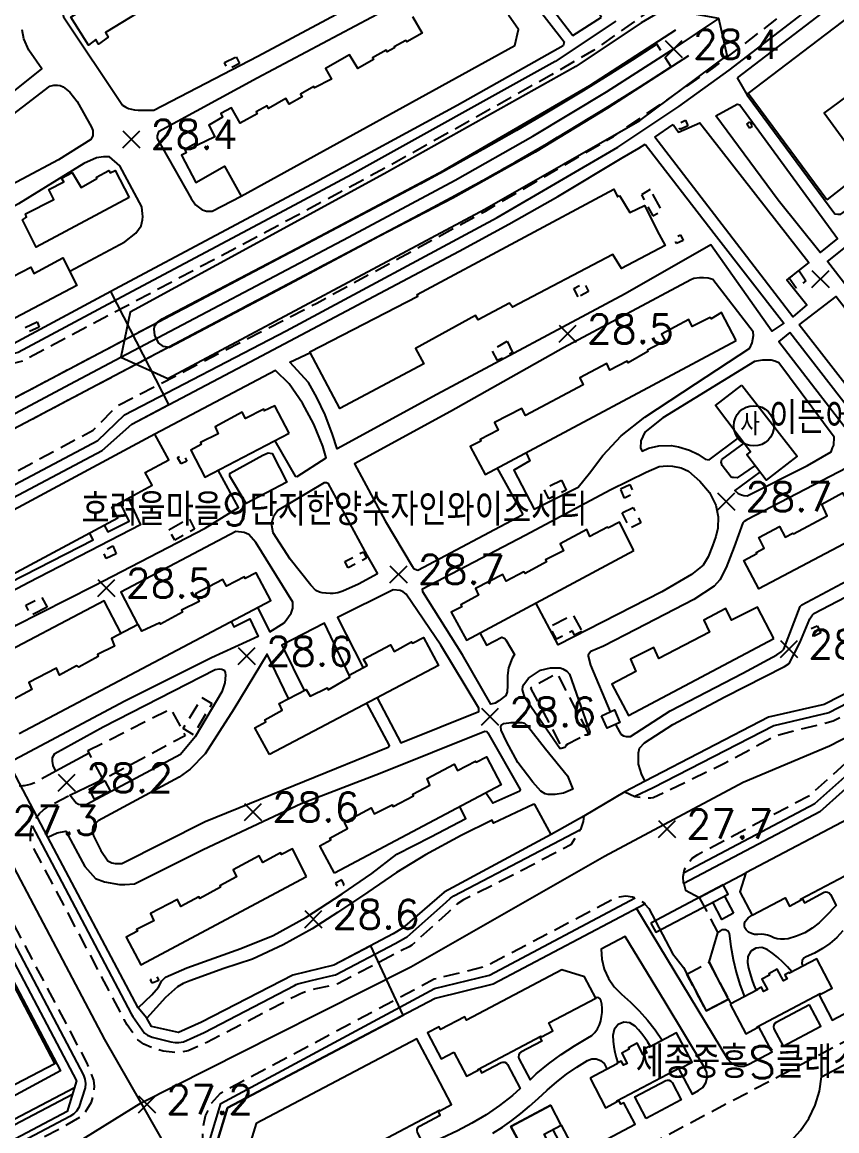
# Model space of a CAD drawing. Header units: millimetres. Extents: x 224638 to 227100, y 430787 to 433573.
# Drawn here: x 226377.8 to 226630.8, y 431232.2 to 431576.5 of the extents above; entities that cross this region are included whole.
import ezdxf

# ---------------------------------------------------------------- set-up
doc = ezdxf.new("R2010")
doc.units = ezdxf.units.MM
doc.linetypes.add('5M2P5', pattern=[7.5, 5, -2.5])
for name, color, linetype in [('A0013110', 1, 'Continuous'), ('A0013118', 1, 'Continuous'), ('A0023210', 7, 'Continuous'), ('A0033324', 1, '5M2P5'), ('A0033327', 32, 'Continuous'), ('A0053326', 32, 'Continuous'), ('A0093352', 7, '5M2P5'), ('B0014111', 7, 'Continuous'), ('B0014115', 7, 'Continuous'), ('B0014116', 7, '5M2P5'), ('B0014118', 7, '5M2P5'), ('B0014637', 7, 'Continuous'), ('B0024120', 3, 'B0024120'), ('B0024127', 7, 'Continuous'), ('C0076117', 7, 'Continuous'), ('F0027132', 7, 'Continuous'), ('F0027217', 7, 'Continuous'), ('F0047224', 7, 'Continuous'), ('H0049140', 7, 'Continuous')]:
    doc.layers.add(name, color=color, linetype=linetype)
doc.styles.add('GHS', font='romans', dxfattribs={"bigfont": 'ngsw.shx'})
doc.styles.add('HIST', font='romans.shx', dxfattribs={"bigfont": 'ngsw.shx'})
doc.styles.add('ngsw', font='romans.shx', dxfattribs={"bigfont": 'ngsw.shx'})
doc.linetypes.add('B0024120', pattern='A,10,-1.75,[133,ltypeshp.shx,S=0.75,R=0,X=0,Y=0],-3.25', length=15)

# ---------------------------------------------------------------- blocks, each defined once
blk = doc.blocks.new('F0027217')
at = {"layer": 'F0027217'}
for p, q in [((-2.652, 2.652), (2.652, -2.652)), ((-2.652, -2.652), (2.652, 2.652))]:
    blk.add_line(p, q, dxfattribs=at)
blk = doc.blocks.new('B0014637')
at = {"layer": 'B0014637'}
blk.add_circle((0, 0), 6.25, dxfattribs=at)
at = {"layer": 'B0014637', "style": 'GHS'}
blk.add_text('사', height=7, dxfattribs=at).set_placement((-4.215, -3.007))

msp = doc.modelspace()

# ---------------------------------------------------------------- linework, layer by layer
at = {"layer": 'A0013110', "flags": 128}
for points in [[(226870.344, 431755.346), (226845.589, 431772.513), (226835.045, 431770.919), (226806.316, 431736.31), (226795.082, 431728.396), (226775.322, 431706.847), (226748.249, 431680.886), (226707.229, 431643.489), (226696.393, 431634.784), (226681.702, 431618.938), (226653.589, 431597.504), (226636.768, 431587.563), (226599.888, 431559.195)], [(226548.871, 431572.43), (226557.766, 431578.103)], [(225997.431, 431250.847), (226501.005, 431516.663), (226511.028, 431522.026), (226520.991, 431527.504), (226530.891, 431533.093), (226540.727, 431538.794), (226550.497, 431544.607), (226560.202, 431550.529), (226569.838, 431556.561), (226579.406, 431562.702), (226579.417, 431562.684), (226559.549, 431549.864), (226537.099, 431536.181), (226511.595, 431521.875), (226488.618, 431509.944), (226460.804, 431495.12), (226423.572, 431475.468), (226421.7, 431475.769), (226420.148, 431476.976), (226418.98, 431479.362), (226418.837, 431481.15), (226418.955, 431481.908), (226419.153, 431482.427), (226419.815, 431483.354), (226421.263, 431484.364), (226465.178, 431507.336), (226508.894, 431530.578), (226554.104, 431556.896), (226574.623, 431570.063), (226574.884, 431569.661), (226567.298, 431564.781), (226559.669, 431559.969), (226551.996, 431555.227), (226546.857, 431552.104), (226539.114, 431547.478), (226531.329, 431542.922), (226523.503, 431538.437), (226518.264, 431535.487), (226507.732, 431529.681), (226499.787, 431525.41), (226418.371, 431482.429), (225993.556, 431258.187)], [(226545.799, 431569.226), (226512.869, 431550.645), (226467.834, 431526.248), (226408.044, 431494.319), (226375.105, 431476.594), (226362.848, 431473.986), (226326.378, 431454.459), (226316.201, 431458.198), (226297.557, 431492.719), (226295.846, 431495.173), (226288.849, 431503.35), (226287.175, 431506.249), (226274.158, 431530.633), (226272.138, 431534.259)], [(226574.343, 431540.824), (226579.98, 431544.792)], [(226373.67, 431346.46), (226363.171, 431366.353), (226360.223, 431378.365), (226345.903, 431405.496), (226348.856, 431415.05), (226402.681, 431443.458), (226411.893, 431451.713), (226450.344, 431472.012), (226513.557, 431505.384), (226528.921, 431513.778), (226544.138, 431522.433), (226564.193, 431534.378), (226569.31, 431537.401), (226571.255, 431538.653)], [(226094.034, 431283.916), (226258.582, 431370.775), (226270.595, 431373.724), (226306.731, 431392.799), (226316.285, 431389.846), (226335.274, 431353.873), (226343.529, 431344.661), (226394.707, 431247.707), (226391.754, 431238.153), (226296.747, 431188.02), (226289.104, 431190.382), (226269.01, 431228.413)], [(226683.501, 431392.579), (226657.935, 431380.405), (226626.892, 431364.567), (226609.64, 431360.681), (226571.301, 431340.781), (226565.023, 431337.449), (226552.236, 431329.868), (226542.126, 431324.245), (226508.864, 431306.326), (226495.888, 431295.107), (226493.081, 431293.342), (226474.586, 431283.609), (226466.125, 431281.571), (226461.848, 431280.562), (226433.514, 431265.979), (226426.401, 431262.725), (226417.95, 431264.589), (226416.503, 431267.15)], [(226697.289, 431372.06), (226690.052, 431368.683), (226677.309, 431362.605), (226664.625, 431356.407), (226652, 431350.088), (226639.435, 431343.648), (226625.553, 431331.279), (226583.254, 431308.959)], [(226413.842, 431270.347), (226385.832, 431323.396)], [(226571.232, 431302.615), (226524.105, 431277.746), (226506.087, 431273.326), (226484.949, 431262.172), (226441.624, 431239.31), (226438.671, 431229.756), (226457.343, 431194.382), (226460.292, 431182.37), (226475.776, 431153.036), (226485.007, 431135.547)]]:
    msp.add_lwpolyline(points, dxfattribs=at)
at = {"layer": 'A0013118', "flags": 128}
for points in [[(226382.049, 431783.68), (226393.273, 431769.101), (226410.411, 431746.17), (226431.616, 431718.933), (226454.647, 431688.596), (226477.769, 431658.817), (226501.866, 431627.766), (226524.526, 431598.282), (226546.169, 431570.397), (226545.799, 431569.226)], [(226557.766, 431578.103), (226556.708, 431580.048), (226557.326, 431581.51), (226550.688, 431588.945), (226545.82, 431594.207), (226540.683, 431598.331), (226532.706, 431602.77), (226527.32, 431606.779), (226523.168, 431610.447), (226520.049, 431614.526), (226516.573, 431619.6), (226509.941, 431631.54), (226504.185, 431643.117), (226500.307, 431652.501), (226497.158, 431662.818), (226496.488, 431664.946), (226486.472, 431678.591), (226474.099, 431668.968), (226505.085, 431629.317), (226535.542, 431589.667), (226548.871, 431572.43)], [(226461.445, 431623.572), (226444.123, 431613.962), (226417.863, 431600.033), (226393.723, 431588.181), (226391.631, 431586.04), (226390.691, 431584.531), (226390.292, 431583.411), (226390.136, 431581.925), (226390.103, 431580.802), (226390.63, 431578.225), (226408.962, 431550.797), (226409.961, 431550.085), (226410.814, 431549.749), (226412.692, 431549.327), (226413.83, 431549.221), (226416.737, 431549.224), (226418.699, 431549.228), (226451.036, 431566.023), (226493.701, 431588.817)], [(226496.486, 431583.364), (226450.844, 431559.176), (226420.153, 431542.504), (226419.708, 431541.264), (226419.729, 431540.353), (226430.279, 431521.728), (226431.668, 431519.844), (226433.722, 431518.24), (226434.479, 431518.029), (226435.058, 431517.875), (226436.837, 431517.878), (226445.841, 431522.509)], [(226359.819, 431542.781), (226383.889, 431562.006), (226379.835, 431567.832), (226378.311, 431571.311), (226377.811, 431574.137)], [(226599.888, 431559.195), (226602.926, 431553.909), (226630.166, 431516.972), (226631.081, 431516.892), (226632.053, 431516.936), (226641.347, 431523.506), (226641.84, 431524.478), (226641.918, 431525.403), (226641.916, 431526.099), (226641.872, 431526.94), (226639.965, 431531.071), (226648.983, 431543.814), (226657.656, 431554.691), (226672.648, 431571.772), (226669.101, 431575.702)], [(226352.339, 431530.613), (226386.436, 431556.706), (226387.653, 431556.936), (226388.739, 431556.956), (226389.642, 431556.836), (226390.521, 431556.399), (226392.636, 431554.803), (226394.932, 431551.874), (226399.325, 431543.89), (226399.754, 431542.891), (226399.737, 431541.202), (226399.363, 431540.47), (226399.15, 431540.043), (226389.083, 431533.778), (226355.184, 431515.732)], [(226579.98, 431544.792), (226581.65, 431542.319), (226588.316, 431545.263), (226622.084, 431501.899), (226615.298, 431496.476), (226621.54, 431488.788), (226617.103, 431485), (226574.343, 431540.824)], [(226571.255, 431538.653), (226592.758, 431510.901), (226614.348, 431483.035), (226610.676, 431480.556), (226591.646, 431507.345), (226565.035, 431492.154), (226506.544, 431460.883), (226475.658, 431443.997), (226474.22, 431448.42), (226471.877, 431454.534), (226469.315, 431459.929), (226466.785, 431464.643), (226460.913, 431470.884), (226467.308, 431473.911)], [(226392.571, 431499.145), (226409.739, 431508.353), (226413.153, 431511.041), (226414.762, 431513.31), (226415.206, 431515.133), (226415.275, 431516.218), (226415.22, 431516.954), (226414.981, 431519.155), (226408.123, 431531.951), (226404.948, 431534.677), (226403.057, 431534.694), (226400.888, 431534.435), (226396.976, 431532.648), (226376.658, 431520.118), (226359.546, 431510.824), (226340.653, 431500.49), (226340.248, 431487.381)], [(226534.337, 431442.804), (226535.524, 431440.31), (226530.485, 431437.397), (226536.791, 431425.251), (226550.447, 431432.114), (226554.034, 431436.411), (226558.107, 431441.924), (226563.833, 431448.03), (226571.169, 431453.826), (226586.927, 431464.208), (226603.814, 431475.285), (226604.568, 431476.896), (226604.908, 431479.211), (226604.792, 431480.357), (226592.332, 431496.623), (226590.842, 431497.056), (226589.43, 431497.167), (226588.18, 431497.142), (226586.451, 431496.954), (226585.446, 431496.495), (226545.934, 431475.397), (226510.794, 431455.647), (226481.041, 431439.369), (226490.516, 431421.652), (226498.887, 431407.566), (226499.367, 431406.859), (226500.662, 431406.274), (226533.142, 431423.542), (226533.302, 431423.819), (226525.413, 431438.035)], [(226606.962, 431436.856), (226599.126, 431431.039), (226600.14, 431430.122), (226601.244, 431429.687), (226601.973, 431429.484), (226602.924, 431429.44), (226621.741, 431438.791), (226629.004, 431443.097), (226629.48, 431444.283), (226629.844, 431445.196), (226629.956, 431447.654), (226612.8, 431470.676), (226611.61, 431471.269), (226610.402, 431471.535), (226608.809, 431471.577), (226607.692, 431471.575), (226605.259, 431471.108), (226576.776, 431453.669), (226571.157, 431449.211), (226569.917, 431446.453), (226569.876, 431444.202), (226570.36, 431443.336), (226572.276, 431444.264), (226575.509, 431444.936), (226579.399, 431445.009), (226581.632, 431444.624), (226585.055, 431443.623), (226587.691, 431442.312), (226589.964, 431440.78), (226591.206, 431440.549), (226600.61, 431447.618)], [(226456.242, 431446.511), (226462.627, 431435.482), (226463.242, 431435.46), (226472.223, 431441.171), (226471.153, 431444.799), (226468.367, 431451.682), (226464.843, 431458.174), (226460.719, 431464.237), (226456.475, 431468.345), (226418.984, 431448.583)], [(226605.416, 431438.855), (226599.831, 431435.02), (226598.702, 431435.065), (226598.273, 431435.087), (226598.022, 431435.177), (226595.241, 431438.868), (226594.968, 431439.525), (226594.945, 431439.822), (226595.082, 431440.704), (226602.032, 431445.743)], [(226519.922, 431386.832), (226521.976, 431383.065), (226526.805, 431385.558), (226527.736, 431385.086), (226528.056, 431384.721), (226530.672, 431380.108), (226530.006, 431379.027), (226528.891, 431375.986), (226528.503, 431373.633), (226528.507, 431371.644), (226528.509, 431370.548), (226528.398, 431368.488), (226528.062, 431367.41), (226525.821, 431365.745), (226524.681, 431365.034), (226523.374, 431364.69), (226514.569, 431379.99), (226502.232, 431399.558), (226502.185, 431400.526), (226534.067, 431417.203), (226560.663, 431431.414), (226571.608, 431436.804), (226575.636, 431438.549), (226578.129, 431438.712), (226579.784, 431438.648), (226582.508, 431438.149), (226584.752, 431437.099), (226588.303, 431434.005), (226591.301, 431430.42), (226593.277, 431426.476), (226593.972, 431422.889), (226593.817, 431419.354), (226593.197, 431416.801), (226592.217, 431413.849), (226590.825, 431410.46), (226589.274, 431407.852), (226585.682, 431404.95), (226576.437, 431399.546), (226544.238, 431383.169), (226537.303, 431396.134)], [(226410.736, 431428.683), (226414.552, 431420.447), (226379.843, 431402.461), (226371.064, 431397.8), (226375.507, 431389.054), (226400.032, 431401.487), (226434.623, 431419.408), (226445.016, 431425.792), (226438.712, 431437.395)], [(226633.933, 431438.128), (226602.871, 431421.967), (226602.009, 431421.419), (226601.575, 431420.983), (226598.924, 431413.574), (226596.428, 431407.129), (226594.467, 431403.357), (226592.755, 431401.318), (226586.428, 431397.213), (226568.422, 431387.893), (226558.372, 431382.683), (226554.467, 431381.012), (226554.012, 431380.58), (226553.641, 431379.952), (226553.572, 431379.562), (226554.339, 431376.792), (226560.389, 431362.312)], [(226403.267, 431420.289), (226404.433, 431418.251), (226411.062, 431421.5), (226408.238, 431427.334)], [(226450.895, 431394.74), (226454.711, 431387.145), (226459.186, 431389.995), (226461.351, 431393.003), (226461.892, 431394.562), (226461.913, 431396.375), (226450.341, 431414.882), (226448.209, 431417.398), (226446.792, 431417.978), (226444.153, 431418.338), (226408.505, 431399.537), (226413.749, 431389.359)], [(226368.796, 431401.888), (226369.664, 431400.323), (226399.884, 431415.744), (226398.762, 431417.884)], [(226562.075, 431358.42), (226563.368, 431356.079), (226563.755, 431355.423), (226564.55, 431354.858), (226565.374, 431354.612), (226566.702, 431354.614), (226579.087, 431362.652), (226601.616, 431374.332), (226612.168, 431380.057), (226613.514, 431380.927), (226614.359, 431381.774), (226619.471, 431395.027), (226619.968, 431395.528), (226638.568, 431405.496)], [(226571.301, 431340.781), (226570.263, 431342.805), (226569.271, 431346.116), (226569.178, 431347.506), (226569.176, 431348.573), (226569.218, 431349.612), (226569.582, 431351.074), (226571.049, 431352.682), (226579.846, 431358.394), (226596.048, 431366.975), (226614.565, 431376.41), (226615.976, 431377.348), (226619.344, 431383.802), (226622.453, 431391.226), (226623.251, 431392.461), (226623.662, 431392.828), (226650.729, 431406.942)], [(226488.061, 431366.68), (226495.385, 431352.745), (226519.678, 431362.472), (226519.608, 431363.454), (226507.818, 431383.007), (226497.085, 431398.823), (226496.103, 431399.575), (226495.23, 431399.964), (226493.052, 431400.219), (226475.792, 431391.594), (226483.684, 431376.013)], [(226408.538, 431386.671), (226403.292, 431396.777), (226366.197, 431377.364)], [(226442.719, 431390.417), (226443.581, 431388.702), (226448.539, 431391.206), (226451.147, 431385.699), (226436.636, 431379.113), (226409.655, 431365.645), (226373.67, 431346.46)], [(226479.449, 431373.52), (226471.747, 431389.852), (226458.451, 431383.034), (226465.363, 431368.898)], [(226460.554, 431366.415), (226453.929, 431380.271), (226443.556, 431363.123), (226434.647, 431349.264), (226429.986, 431344.473), (226426.539, 431342.025), (226401.444, 431328.444), (226400.161, 431327.295), (226399.74, 431326.627), (226399.627, 431325.417), (226399.953, 431323.763), (226402.259, 431319.291), (226404.465, 431316.045), (226405.682, 431315.431), (226406.712, 431315.253), (226408.803, 431315.257), (226434.684, 431328.225), (226465.507, 431340.793), (226491.471, 431351.306), (226491.859, 431351.857), (226484.824, 431364.973)], [(226398.606, 431349.523), (226388.295, 431343.88), (226387.392, 431345.634), (226387.228, 431346.996), (226387.249, 431348.087), (226387.914, 431349.347), (226402.922, 431357.708), (226437.755, 431375.502), (226439.067, 431375.664), (226439.842, 431375.598), (226440.525, 431375.237), (226440.891, 431374.578), (226440.962, 431373.737), (226440.784, 431371.379), (226439.8, 431368.523), (226431.538, 431354.525), (226426.97, 431349.037), (226397.912, 431333.546), (226395.88, 431333.404), (226395.334, 431333.585), (226394.552, 431333.965), (226392.58, 431336.433), (226402.93, 431341.36)], [(226547.259, 431352.412), (226546.387, 431351.24), (226545.239, 431350.915), (226544.783, 431350.937), (226533.911, 431366.688), (226533.183, 431369.14), (226533.291, 431370.172), (226533.605, 431370.804), (226535.097, 431372.737), (226538.826, 431375.225), (226541.933, 431375.961), (226544.012, 431375.965), (226544.922, 431375.944), (226545.733, 431375.667), (226546.967, 431374.915), (226547.797, 431373.975), (226554.11, 431355.959), (226553.88, 431355.295), (226553.42, 431355.088), (226552.445, 431355.039)], [(226385.832, 431323.396), (226388.704, 431324.693), (226391.391, 431325.269), (226397.298, 431314.242), (226400.617, 431310.506), (226403.432, 431309.521), (226408.011, 431308.669), (226409.713, 431308.695), (226412.731, 431308.884), (226434.024, 431319.521), (226464.414, 431333.81), (226489.028, 431343.307), (226521.53, 431356.31), (226522.124, 431356.173), (226522.417, 431355.813), (226532.516, 431338.203), (226532.378, 431337.72), (226524.029, 431333.989), (226521.828, 431337.151)], [(226413.842, 431270.347), (226418.084, 431274.448), (226420.141, 431276.854), (226421.216, 431278.76), (226422.318, 431279.885), (226428.968, 431282.823), (226445.675, 431288.771), (226455.766, 431292.833), (226465.939, 431298.466), (226477.233, 431305.792), (226486.367, 431312.126), (226494.215, 431318.162), (226504.684, 431323.521), (226515.56, 431329.224), (226513.731, 431332.85)], [(226542.126, 431324.245), (226537.003, 431333.582), (226536.46, 431333.558), (226524.241, 431327.73), (226523.74, 431328.703), (226514.099, 431323.952), (226503.116, 431317.922), (226494.097, 431312.416), (226485.199, 431306.309), (226475.783, 431299.949), (226467.825, 431294.874), (226458.851, 431289.942), (226449.325, 431285.544), (226440.487, 431282.646), (226429.863, 431278.775), (226427.865, 431277.893), (226426.083, 431276.909), (226422.337, 431273.542), (226416.503, 431267.15)], [(226348.61, 431322.655), (226351.357, 431323.747), (226389.684, 431250.776), (226344.933, 431226.56), (226338.864, 431238.036), (226340.345, 431239.065)], [(226583.254, 431308.959), (226583.86, 431306.963), (226588.113, 431304.687), (226602.528, 431312.311)], [(226620.051, 431304.372), (226620.751, 431303.045), (226626.846, 431306.261), (226627.391, 431306.41), (226627.952, 431306.344), (226628.447, 431306.072), (226628.804, 431305.634), (226630.62, 431302.192), (226627.285, 431298.735), (226625.357, 431296.787), (226623.196, 431295.1), (226620.838, 431293.704), (226618.32, 431292.62), (226615.685, 431291.866), (226614.565, 431291.704), (226613.434, 431291.701), (226612.314, 431291.858), (226611.227, 431292.171), (226610.195, 431292.635), (226609.259, 431292.957), (226608.29, 431293.162), (226607.304, 431293.248), (226606.314, 431293.213), (226605.287, 431293.193), (226604.287, 431293.429), (226603.376, 431293.905), (226602.612, 431294.592), (226602.274, 431295.192), (226602.121, 431295.863), (226602.163, 431296.55), (226602.399, 431297.196), (226602.818, 431297.791), (226603.32, 431298.317), (226603.894, 431298.763), (226604.528, 431299.119)], [(226568.648, 431301.251), (226596.911, 431254.572), (226597.854, 431253.411), (226599.111, 431252.601), (226600.559, 431252.224), (226602.052, 431252.315), (226603.442, 431252.867), (226610.744, 431256.721), (226606.525, 431264.716)], [(226571.232, 431302.615), (226572.381, 431301.242), (226579.753, 431287.279), (226583.189, 431282.863), (226590.284, 431269.417), (226597.176, 431273.069), (226591.135, 431284.518), (226593.903, 431293.712), (226595.279, 431294.694), (226596.202, 431294.734), (226596.998, 431294.264), (226597.409, 431293.436), (226597.866, 431289.41), (226598.575, 431285.422), (226599.533, 431281.485), (226600.738, 431277.617), (226602.183, 431273.833)], [(226632.712, 431294.309), (226630.768, 431292.256), (226628.629, 431290.406), (226626.318, 431288.777), (226623.856, 431287.386), (226621.268, 431286.247), (226620.549, 431285.774), (226620.096, 431285.043), (226619.991, 431284.188), (226620.255, 431283.369)], [(226581.647, 431251.587), (226585.866, 431243.592), (226587.903, 431244.668), (226589.217, 431245.669), (226590.132, 431247.045), (226590.55, 431248.643), (226590.423, 431250.29), (226589.767, 431251.807), (226577.478, 431272.103), (226565.084, 431292.574), (226557.629, 431288.641), (226557.844, 431285.486), (226558.61, 431282.418), (226559.902, 431279.532), (226561.681, 431276.918), (226563.891, 431274.657), (226566.751, 431272.112), (226569.455, 431269.401), (226571.992, 431266.534), (226574.355, 431263.522), (226576.574, 431260.319)], [(226616.8, 431281.546), (226615.454, 431283.111), (226614.018, 431284.594), (226612.498, 431285.99), (226610.899, 431287.295), (226609.226, 431288.504), (226607.482, 431289.163), (226605.628, 431288.96), (226604.069, 431287.939), (226603.141, 431286.322), (226603.047, 431284.46), (226603.428, 431282.667), (226603.894, 431280.895), (226604.446, 431279.147), (226605.082, 431277.428), (226605.801, 431275.742)], [(226538.459, 431261.35), (226539.159, 431260.023), (226532.721, 431256.626), (226532.291, 431256.258), (226532.021, 431255.761), (226531.947, 431255.2), (226532.078, 431254.65), (226535.551, 431248.068), (226537.491, 431249.867), (226541.262, 431252.994), (226545.202, 431255.907), (226549.298, 431258.596), (226553.536, 431261.053), (226554.683, 431261.81), (226555.683, 431262.752), (226556.507, 431263.851), (226557.131, 431265.075), (226557.536, 431266.387), (226557.78, 431267.655), (226557.905, 431268.94), (226557.911, 431270.231), (226557.797, 431271.517), (226557.563, 431272.787), (226557.328, 431273.22), (226556.919, 431273.497), (226556.429, 431273.555), (226555.968, 431273.381)], [(226625.187, 431274.563), (226629.405, 431266.568), (226639.753, 431272.028)], [(226572.954, 431258.409), (226572.09, 431259.769), (226571.193, 431261.06), (226570.243, 431262.312), (226569.243, 431263.523), (226568.192, 431264.692), (226566.573, 431265.741), (226564.651, 431265.909), (226562.873, 431265.158), (226561.654, 431263.663), (226561.277, 431261.771), (226561.402, 431260.042), (226561.612, 431258.321), (226561.908, 431256.614), (226562.29, 431254.923), (226562.755, 431253.253)], [(226519.798, 431251.502), (226520.498, 431250.176), (226526.594, 431253.393), (226527.139, 431253.541), (226527.699, 431253.474), (226528.193, 431253.203), (226528.55, 431252.765), (226532.492, 431245.295), (226530.08, 431243.171), (226526.064, 431240.044), (226521.867, 431237.166), (226517.503, 431234.547), (226512.99, 431232.197), (226508.157, 431229.938), (226503.232, 431227.889), (226502.702, 431227.695), (226500.593, 431231.693), (226500.462, 431232.243), (226500.536, 431232.804), (226500.806, 431233.301), (226501.236, 431233.668), (226507.674, 431237.066), (226506.974, 431238.392)], [(226524.032, 431231.436), (226527.001, 431233.366), (226529.892, 431235.411), (226532.7, 431237.568), (226535.421, 431239.833), (226538.052, 431242.204), (226540.878, 431244.852), (226543.825, 431247.364), (226546.888, 431249.734), (226550.06, 431251.957), (226553.332, 431254.028), (226554.677, 431254.534), (226556.113, 431254.533), (226557.457, 431254.024), (226558.534, 431253.073), (226559.205, 431251.803), (226559.385, 431251.249)], [(226615.647, 431227.927), (226619.566, 431232.257), (226622.095, 431236.035), (226624.049, 431240.141), (226625.384, 431244.486), (226626.074, 431248.98), (226639.119, 431255.864)], [(226393.403, 431243.489), (226299.05, 431193.839), (226298.268, 431195.425), (226394.058, 431245.606)], [(226532.864, 431227.383), (226529.598, 431233.574), (226541.979, 431240.108)], [(226545.246, 431233.917), (226550.1, 431224.719), (226557.789, 431228.776), (226568.174, 431234.257), (226564.655, 431240.925), (226563.686, 431240.413), (226562.986, 431241.74)], [(226542.593, 431232.517), (226547.447, 431223.319)]]:
    msp.add_lwpolyline(points, dxfattribs=at)
for points in [[(226593.256, 431547.41), (226599.855, 431551.104), (226600.678, 431550.867), (226631.006, 431509.309), (226625.675, 431505.024), (226612.605, 431521.261)], [(226674.155, 431442.369), (226627.931, 431502.161), (226634.506, 431507.453), (226634.855, 431507.433), (226680.797, 431449.004), (226681.462, 431447.723), (226681.582, 431447.236), (226681.501, 431446.847)], [(226619.141, 431482.516), (226630.559, 431491.357), (226681.826, 431424.936), (226696.597, 431406.486), (226684.445, 431397.907), (226664.034, 431424.515), (226642.213, 431452.695), (226638.745, 431457.215)], [(226616.214, 431480.097), (226612.816, 431477.398), (226637.631, 431445.147), (226641.159, 431447.969)], [(226452.548, 431442.039), (226454.162, 431442.803), (226455.445, 431442.575), (226459.984, 431433.652), (226447.39, 431427.005), (226442.304, 431435.571), (226442.258, 431436.123), (226442.393, 431436.441)], [(226488.204, 431405.204), (226482.307, 431402.01), (226477.375, 431399.781), (226475.83, 431399.277), (226474.413, 431399.047), (226473.44, 431399.067), (226472.24, 431399.133), (226470.992, 431399.313), (226470.149, 431399.54), (226469.035, 431399.969), (226467.426, 431401.64), (226461.082, 431409.759), (226455.764, 431417.89), (226455.306, 431420.156), (226455.372, 431421.04), (226455.739, 431422.358), (226455.989, 431423.224), (226457.088, 431424.902), (226471.731, 431433.548), (226472.371, 431433.595), (226472.761, 431433.367), (226484.808, 431410.987)], [(226531.698, 431346.579), (226528.23, 431353.077), (226526.613, 431356.652), (226526.473, 431357.776), (226526.669, 431358.217), (226527.436, 431358.651), (226529.727, 431359.042), (226533.016, 431359.024), (226533.814, 431358.821), (226534.752, 431357.951), (226540.33, 431350.855), (226547.169, 431342.482), (226548.87, 431338.31), (226545.941, 431337.038), (226543.304, 431336.643), (226541.136, 431336.663), (226540.272, 431336.843), (226538.851, 431337.642), (226536.411, 431340.478)], [(226622.344, 431271.367), (226611.923, 431265.868), (226611.495, 431265.498), (226611.225, 431265), (226611.151, 431264.438), (226611.282, 431263.887), (226614.123, 431258.503), (226625.863, 431264.698)], [(226571.588, 431236.058), (226568.069, 431242.727), (226577.688, 431247.802), (226578.229, 431247.953), (226578.787, 431247.892), (226579.283, 431247.628), (226579.644, 431247.198), (226582.487, 431241.81)]]:
    msp.add_lwpolyline(points, close=True, dxfattribs=at)
at = {"layer": 'A0023210', "flags": 128}
for points in [[(226572.066, 430944.377), (226554.477, 430977.699), (226542.109, 430999.597), (226521.079, 431037.341), (226516.074, 431047.067), (226506.236, 431068.664), (226488.224, 431102.877), (226458.237, 431159.867), (226424.459, 431223.783), (226414.721, 431240.845), (226403.456, 431260.578), (226333.089, 431393.892), (226317.284, 431423.963), (226301.324, 431454.371), (226280.767, 431493.016), (226255.148, 431541.55), (226237.713, 431574.168), (226220.774, 431605.246)], [(226408.442, 431472.496), (226423.102, 431465.85), (226521.452, 431518.446), (226569.684, 431546.014), (226596.716, 431566.148), (226594.147, 431577.672), (226577.486, 431580.703), (226570.029, 431576.3), (226549.773, 431562.796), (226490.269, 431529.395), (226412.7, 431487.169), (226411.313, 431486.453), (226408.442, 431472.496)], [(226153.453, 431337.897), (226241.065, 431384.144), (226317.284, 431423.963), (226392.579, 431464.122), (226408.442, 431472.496), (226479.118, 431509.805), (226512.33, 431527.478), (226536.391, 431541.077), (226559.317, 431554.872), (226580.594, 431568.543), (226594.147, 431577.672)], [(226147.193, 431098.133), (226186.426, 431119.846), (226218.716, 431136.901), (226272.58, 431165.352), (226289.791, 431173.043), (226394.545, 431228.319), (226414.721, 431240.845), (226456.618, 431261.98), (226498.516, 431283.114), (226558.702, 431317.443), (226601.715, 431340.51), (226628.496, 431351.753), (226652.078, 431363.83), (226688.632, 431382.033), (226706.259, 431390.164), (226727.506, 431399.436), (226739.764, 431404.298), (226749.204, 431408.183), (226778.098, 431422.394), (226802.66, 431431.717), (226827.441, 431440.514), (226854.073, 431449.482), (226876.081, 431454.766), (226883.939, 431456.652)]]:
    msp.add_lwpolyline(points, dxfattribs=at)
at = {"layer": 'A0033324', "flags": 128}
for points in [[(226708.465, 431862.061), (226711.778, 431864.411), (226714.158, 431865.204), (226714.704, 431865.205), (226716.557, 431865.188), (226727.019, 431858.997), (226738.196, 431854.62), (226761.607, 431838.725), (226799.863, 431813.056), (226802.464, 431810.221), (226803.78, 431806.193), (226804.646, 431802.71), (226804.693, 431799.297), (226803.366, 431794.52), (226800.945, 431790.955), (226783.639, 431769.536), (226760.376, 431743.89), (226753.317, 431732.427), (226737.052, 431718.717), (226705.802, 431692.141), (226681.275, 431670.274), (226655.929, 431653.761), (226635.279, 431636.477), (226625.861, 431626.136), (226607.448, 431608.811), (226588.962, 431592.625), (226573.997, 431581.01), (226555.336, 431567.838), (226542.253, 431560.212), (226492.536, 431532.274), (226453.882, 431511.502), (226409.595, 431488.037), (226378.082, 431471.291), (226364.994, 431467.809), (226341.472, 431455.247), (226330.279, 431449.693), (226327.285, 431449.065), (226324.252, 431448.897), (226319.694, 431449.332), (226315.172, 431451.44), (226314.718, 431451.758), (226310.982, 431456.705), (226302.497, 431471.886), (226293.723, 431488.298), (226291.119, 431492.471), (226285.464, 431498.045), (226283.309, 431501.775), (226278.21, 431511.414), (226265.088, 431536.07), (226254.308, 431558.548), (226246.861, 431575.01), (226243.59, 431581.792), (226242.515, 431586.371), (226242.395, 431589.782), (226242.225, 431595.608), (226242.749, 431601.89), (226243.831, 431606.188), (226246.471, 431612.47), (226249.884, 431618.167), (226256.081, 431625.485), (226266.743, 431636.405), (226276.618, 431647.25), (226288.059, 431660.352), (226297.653, 431672.445), (226309.381, 431687.471), (226325.049, 431709.834), (226337.623, 431728.15), (226342.365, 431735.108), (226343.369, 431736.607), (226344.424, 431737.638), (226354.465, 431747.879), (226369.797, 431769.535), (226370.616, 431771.44), (226372.648, 431776.599), (226375.954, 431784.158), (226383.688, 431795.249), (226396.886, 431814.267), (226408.662, 431830.385), (226426.884, 431857.252), (226441.922, 431878.827), (226452.157, 431888.974), (226469.573, 431915.705), (226483.639, 431935.12), (226494.631, 431950.291), (226498.291, 431961.747), (226499.394, 431963.543), (226513.826, 431986.386), (226515.517, 431988.365), (226517.536, 431990.009), (226520.115, 431991.394), (226522.601, 431992.168), (226525.186, 431992.484), (226527.462, 431992.378), (226529.694, 431991.916), (226535.249, 431990.271), (226542.512, 431986.543), (226549.719, 431982.245), (226587.946, 431957.225), (226625.763, 431931.879), (226663.328, 431905.932), (226680.489, 431894.739), (226690.267, 431883.305), (226699.639, 431877.059), (226700.187, 431875.758), (226700.491, 431874.277), (226700.297, 431871.031), (226699.568, 431867.953)], [(226388.295, 431343.88), (226381.942, 431340.405), (226380.305, 431339.763), (226378.475, 431339.344), (226378.001, 431339.326), (226376.376, 431339.264), (226374.694, 431339.506), (226373.083, 431340.013), (226372, 431340.526), (226369.797, 431342.025), (226358.353, 431363.706), (226357.73, 431365.477), (226355, 431376.483), (226341.791, 431401.575), (226341.042, 431403.311), (226340.499, 431405.12), (226340.197, 431406.986), (226340.115, 431408.873), (226340.253, 431410.756), (226340.61, 431412.61), (226341.18, 431414.41), (226341.956, 431416.131), (226342.927, 431417.751), (226344.085, 431419.244), (226345.437, 431420.565), (226346.901, 431421.755), (226348.504, 431422.756), (226358.608, 431427.697), (226399.914, 431449.832), (226407.284, 431457.338), (226469.277, 431489.28), (226521.672, 431517.88), (226561.443, 431541.022), (226592.195, 431562.097), (226634.713, 431594.965), (226650.785, 431604.042), (226679.193, 431625.936), (226692.991, 431640.871), (226748.044, 431689.798), (226790.184, 431732.644), (226801.667, 431740.32), (226829.879, 431774.405), (226834.3, 431778.53), (226835.594, 431779.478), (226837.101, 431780.274), (226839.781, 431780.701), (226843.579, 431780.637), (226847.99, 431779.591), (226872.856, 431762.918), (226883.008, 431755.782)], [(226565.023, 431337.449), (226568.13, 431336.03), (226570.891, 431335.598), (226573.023, 431335.579), (226573.827, 431335.696), (226595.881, 431346.329), (226610.841, 431354.434), (226612.81, 431355.229), (226626.78, 431358.764), (226629.666, 431359.505), (226670.694, 431380.935), (226707.7, 431397.849), (226745.85, 431414.957), (226759.782, 431425.163), (226798.539, 431439.773), (226800.859, 431441.326), (226801.662, 431442.223), (226802.133, 431443.781), (226802.343, 431445.907), (226799.349, 431457.962), (226797.173, 431460.737)], [(226583.254, 431308.959), (226583.212, 431309.098), (226583.118, 431311.223), (226583.555, 431313.305), (226584.496, 431315.213), (226585.881, 431316.828), (226587.623, 431318.048), (226622.319, 431336.357), (226634.596, 431347.316), (226639.111, 431349.673), (226650.789, 431355.639), (226662.519, 431361.501), (226674.301, 431367.26), (226686.133, 431372.915), (226698.014, 431378.465), (226709.944, 431383.91), (226721.922, 431389.249), (226745.94, 431399.577), (226757.268, 431404.276), (226780.039, 431413.393), (226791.481, 431417.81), (226802.958, 431422.132), (226826.018, 431430.492), (226849.213, 431438.469), (226860.859, 431442.314), (226883.961, 431449.626)], [(226269.01, 431228.413), (226266.592, 431226.984), (226283.405, 431192.936), (226286.856, 431187.281), (226290.688, 431184.574), (226292.912, 431184.269), (226295.028, 431184.196), (226296.822, 431184.455), (226301.381, 431186.549), (226345.35, 431209.646), (226391.76, 431234.103), (226396.807, 431237.116), (226399.318, 431241.041), (226400.142, 431243.762), (226400.238, 431246.101), (226400.106, 431247.961), (226397.914, 431253.379), (226348.44, 431347.139), (226346.787, 431349.266), (226341.361, 431355.322), (226339.633, 431357.397), (226321.907, 431390.947), (226320.404, 431393.198), (226318.541, 431395.159), (226316.388, 431396.8), (226313.961, 431397.994), (226311.384, 431398.804), (226308.709, 431399.209), (226306.006, 431399.104), (226303.354, 431398.57), (226300.836, 431397.576), (226298.429, 431396.332), (226269.665, 431381.149), (226267.188, 431380.095), (226256.659, 431377.511), (226254.21, 431376.383), (226066.255, 431277.124), (226030.101, 431257.668), (225997.744, 431240.289), (225995.21, 431236.886), (225993.669, 431231.999), (225993.494, 431228.498), (225993.798, 431226.505), (225994.394, 431223.491), (226023.764, 431167.103), (226070.952, 431076.713), (226073.811, 431073.114), (226077.28, 431071.313), (226079.34, 431070.751), (226081.46, 431070.729), (226083.493, 431070.86), (226114.553, 431087.803), (226159.851, 431111.885), (226202.382, 431134.708), (226237.696, 431153.185), (226277.737, 431174.141), (226279.858, 431177.208), (226280.241, 431180.192), (226279.924, 431182.935), (226279.273, 431185.232), (226259.997, 431221.234), (226256.646, 431219.526)], [(226552.236, 431329.868), (226552.011, 431328.22), (226551.19, 431325.771), (226550.03, 431323.926), (226548.236, 431321.051), (226530.586, 431311.772), (226514.89, 431303.94), (226512.822, 431302.571), (226510.211, 431300.071), (226498.797, 431289.831), (226498.041, 431289.356), (226494.28, 431287.49), (226475.641, 431277.709), (226474.623, 431277.375), (226468.971, 431276.276), (226464.928, 431275.088), (226463.998, 431274.609), (226463.033, 431274.156), (226435.118, 431259.567), (226429.379, 431257.023), (226426.52, 431256.505), (226424.347, 431256.565), (226421.565, 431256.941), (226418.342, 431257.93), (226415.55, 431259.147), (226413.742, 431260.456), (226410.452, 431265.081), (226409.539, 431266.736), (226380.383, 431321.97), (226380.401, 431324.631), (226380.741, 431326.416), (226381.046, 431327.334), (226381.988, 431329.204), (226383.192, 431330.754), (226384.477, 431331.914), (226385.91, 431332.888), (226392.58, 431336.433)], [(226485.007, 431135.547), (226483.978, 431135.439), (226482.978, 431135.621), (226482.159, 431136.166), (226480.737, 431138.203), (226478.306, 431142.864), (226455.738, 431185.544), (226435.277, 431224.957), (226433.9, 431229.737), (226433.986, 431233.324), (226434.801, 431236.851), (226436.585, 431240.708), (226439.447, 431243.923), (226444.471, 431246.697), (226505.729, 431279.356), (226521.744, 431283.285), (226561.279, 431304.147), (226563.236, 431304.888), (226565.317, 431305.128), (226567.393, 431304.852), (226569.339, 431304.076), (226571.036, 431302.848), (226571.232, 431302.615)], [(226588.113, 431304.687), (226593.903, 431293.712)], [(226636.188, 431261.418), (226596.946, 431240.71), (226543.158, 431212.327), (226541.257, 431210.924), (226539.844, 431209.031), (226539.041, 431206.809), (226538.917, 431204.45), (226539.483, 431202.156)]]:
    msp.add_lwpolyline(points, dxfattribs=at)
at = {"layer": 'A0033327', "flags": 128}
for points in [[(226374.142, 431339.68), (226360.762, 431365.03), (226360.451, 431365.915), (226357.612, 431377.424), (226343.847, 431403.536), (226343.473, 431404.404), (226343.201, 431405.308), (226343.05, 431406.241), (226343.009, 431407.185), (226343.078, 431408.126), (226344.733, 431413.83), (226345.018, 431414.73), (226345.406, 431415.591), (226345.84, 431416.314), (226348.119, 431418.391), (226401.298, 431446.645), (226409.589, 431454.525), (226459.811, 431480.646), (226525.297, 431515.829), (226562.818, 431537.7), (226581.725, 431550.375), (226597.368, 431561.669), (226635.741, 431591.264)], [(226562.222, 431576.889), (226543.335, 431564.335), (226480.185, 431529.261), (226460.858, 431518.875), (226408.82, 431491.178), (226376.594, 431473.942), (226363.921, 431470.897), (226333.925, 431454.853), (226328.967, 431452.392), (226324.779, 431451.467), (226315.46, 431454.978), (226313.592, 431457.452), (226309.349, 431465.042), (226295.64, 431490.509), (226293.483, 431493.822), (226287.157, 431500.698), (226286.079, 431502.563), (226282.693, 431508.832), (226268.613, 431535.165), (226265.722, 431541.393), (226258.103, 431556.714), (226248.039, 431578.093)], [(226583.369, 431312.418), (226623.936, 431333.818), (226637.016, 431345.482), (226639.273, 431346.66), (226647.702, 431350.933), (226654.44, 431354.394), (226676.571, 431365.297), (226695.229, 431374.754), (226715.665, 431383.996), (226744.009, 431395.777), (226761.132, 431402.881), (226784.056, 431412.002), (226789.776, 431414.21), (226801.312, 431418.58), (226830.341, 431429.093), (226853.691, 431437.058), (226859.514, 431438.98), (226883.97, 431446.701)], [(226802.152, 431443.973), (226757.661, 431427.085), (226742.896, 431416.055), (226706.215, 431400.167), (226684.825, 431390.204), (226664.315, 431380.67), (226628.279, 431362.036), (226611.225, 431357.955), (226573.738, 431338.759), (226568.13, 431336.03)], [(226345.984, 431345.9), (226396.871, 431249.481), (226397.322, 431248.207), (226397.497, 431246.867), (226397.351, 431245.523), (226395.433, 431239.469), (226394.718, 431238.322), (226393.765, 431237.364), (226392.626, 431236.634), (226298.379, 431186.902)], [(226380.894, 431326.876), (226411.69, 431268.541), (226412.147, 431267.714), (226415.846, 431262.523), (226416.75, 431261.868), (226418.146, 431261.26), (226423.983, 431259.833), (226425.374, 431259.645), (226426.461, 431259.615), (226427.89, 431259.874), (226434.316, 431262.773), (226462.441, 431277.359), (226462.923, 431277.586), (226463.388, 431277.825), (226467.548, 431278.924), (226474.605, 431280.492), (226475.114, 431280.659), (226493.681, 431290.416), (226496.965, 431292.232), (226497.343, 431292.469), (226509.538, 431303.199), (226510.843, 431304.449), (226511.877, 431305.133), (226536.356, 431318.009), (226551.205, 431325.815)], [(226483.501, 431135.526), (226459.103, 431181.753), (226454.959, 431192.903), (226436.181, 431229.656), (226439.537, 431240.697), (226505.908, 431276.341), (226522.924, 431280.515), (226568.203, 431304.529)]]:
    msp.add_lwpolyline(points, dxfattribs=at)
at = {"layer": 'A0053326', "flags": 128}
for points in [[(226348.856, 431415.05), (226402.681, 431443.458), (226411.893, 431451.713), (226423.394, 431457.785), (226405.345, 431492.866), (226375.105, 431476.594)], [(226438.671, 431229.756), (226441.624, 431239.31), (226484.949, 431262.172), (226496.175, 431268.096), (226486.11, 431289.673), (226474.586, 431283.609), (226466.125, 431281.571), (226461.848, 431280.562), (226433.514, 431265.979), (226426.401, 431262.725), (226417.95, 431264.589), (226416.503, 431267.15), (226413.842, 431270.347), (226385.832, 431323.396), (226373.67, 431346.46)], [(226343.529, 431344.661), (226394.707, 431247.707), (226391.754, 431238.153), (226296.747, 431188.02)]]:
    msp.add_lwpolyline(points, dxfattribs=at)
at = {"layer": 'A0093352', "flags": 128}
msp.add_lwpolyline([(226418.371, 431482.429), (225993.556, 431258.187), (225997.431, 431250.847), (226501.005, 431516.663), (226511.028, 431522.026), (226520.991, 431527.504), (226530.891, 431533.093), (226540.727, 431538.794), (226550.497, 431544.607), (226560.202, 431550.529), (226569.838, 431556.561), (226579.406, 431562.702), (226574.884, 431569.661), (226567.298, 431564.781), (226559.669, 431559.969), (226551.996, 431555.227), (226546.857, 431552.104), (226539.114, 431547.478), (226531.329, 431542.922), (226523.503, 431538.437), (226518.264, 431535.487), (226507.732, 431529.681), (226499.787, 431525.41)], close=True, dxfattribs=at)
at = {"layer": 'B0014111', "flags": 128}
for points in [[(226601.359, 431463.747), (226618.528, 431441.721), (226608.918, 431434.327), (226602.9, 431442.107), (226604.044, 431443.09), (226593.159, 431457.443)], [(226557.749, 431361.094), (226561.773, 431362.951), (226563.421, 431359.04), (226559.51, 431357.239)], [(226403.545, 431340.88), (226398.58, 431338.242), (226400.142, 431335.238), (226405.247, 431337.803)], [(226598.747, 431299.777), (226595.121, 431297.864), (226592.315, 431303.198), (226595.915, 431305.097)], [(226541.979, 431240.108), (226529.598, 431233.574), (226532.864, 431227.383), (226531.98, 431226.917), (226534.08, 431222.937), (226542.04, 431227.137), (226539.94, 431231.117), (226545.246, 431233.917)]]:
    msp.add_lwpolyline(points, close=True, dxfattribs=at)
at = {"layer": 'B0014115', "flags": 128}
for points in [[(226627.746, 431521.395), (226603.241, 431554.366), (226654.316, 431593.303), (226674.994, 431609.628), (226681.352, 431601.487), (226665.538, 431590.148), (226668.126, 431586.772), (226662.69, 431582.584), (226666.424, 431577.929), (226662.977, 431575.245), (226662.477, 431575.86), (226651.471, 431567.787), (226651.946, 431566.96), (226646.266, 431562.388), (226645.821, 431562.785), (226634.271, 431554.902), (226634.724, 431554.216), (226628.791, 431549.744), (226626.867, 431548.339), (226639.723, 431530.773)], [(226428.574, 431588.567), (226403.699, 431573.317), (226404.556, 431571.844), (226401.542, 431569.745), (226400.692, 431571.112), (226398.434, 431569.373), (226392.898, 431578.126), (226405.192, 431585.918), (226403.372, 431589.03), (226407.484, 431591.572), (226406.816, 431592.85), (226409.955, 431594.652), (226412.773, 431590.606), (226417.285, 431593.376), (226416.917, 431593.886), (226421.03, 431596.656), (226421.503, 431595.996), (226423.021, 431597.019)], [(226410.995, 431522.091), (226382.155, 431506.654), (226377.953, 431515.18), (226379.181, 431515.988), (226378.801, 431516.963), (226387.643, 431521.473), (226386.069, 431524.605), (226390.739, 431526.894), (226390.046, 431528.077), (226393.345, 431529.845), (226396.151, 431525.192), (226401.035, 431528.01), (226400.861, 431528.384), (226404.7, 431530.491), (226405.146, 431529.714), (226406.678, 431530.471)], [(226563.338, 431522.676), (226566.554, 431517.442), (226571.052, 431519.626), (226575.646, 431510.62), (226577.472, 431507.177), (226563.897, 431500.004), (226561.29, 431504.42), (226530.087, 431487.979), (226529.135, 431489.296), (226519.415, 431484.078), (226518.632, 431485.378), (226500.007, 431475.222), (226502.549, 431470.398), (226476.495, 431456.523), (226467.192, 431474.131), (226500.655, 431491.457), (226500.438, 431491.974), (226561.569, 431524.62), (226562.716, 431522.287)], [(226599.512, 431477.634), (226594.966, 431486.362), (226591.814, 431484.431), (226591.468, 431484.819), (226585.888, 431482.038), (226584.805, 431484.133), (226576.358, 431479.61), (226577.508, 431477.556), (226571.988, 431474.644), (226572.14, 431474.193), (226565.973, 431470.769), (226565.741, 431471.269), (226560.283, 431468.408), (226559.373, 431470.501), (226550.962, 431466.073), (226552.042, 431463.876), (226534.126, 431454.342), (226533.017, 431456.551), (226524.486, 431452.2), (226525.636, 431449.82), (226520.059, 431446.954), (226520.218, 431446.422), (226516.923, 431444.735), (226521.62, 431436.008)], [(226460.755, 431448.858), (226456.325, 431457.413), (226452.975, 431455.812), (226452.815, 431456.317), (226447.156, 431453.441), (226446.166, 431455.445), (226437.738, 431450.831), (226438.731, 431448.689), (226433.164, 431445.939), (226433.372, 431445.387), (226430.165, 431443.617), (226434.586, 431435.25)], [(226418.984, 431448.583), (226358.656, 431416.202), (226354.279, 431402.213), (226361.859, 431388.134), (226369.258, 431392.162), (226366.86, 431396.253), (226367.783, 431396.816), (226365.92, 431400.354), (226407.512, 431422.555), (226405.642, 431425.932), (226418.145, 431432.686), (226416.044, 431436.613), (226423.332, 431440.585)], [(226640.587, 431418.468), (226606.6, 431400.538), (226601.966, 431409.291), (226605.923, 431411.507), (226605.771, 431411.809), (226608.287, 431413.168), (226606.552, 431416.429), (226613.013, 431419.919), (226614.789, 431416.575), (226617.166, 431417.789), (226617.396, 431417.623), (226627.847, 431423.209), (226626.172, 431426.848), (226632.59, 431430.298), (226634.497, 431426.948), (226636.55, 431427.988), (226634.847, 431431.271), (226640.264, 431434.123), (226643.317, 431429.502), (226641.807, 431428.656), (226645.013, 431422.702), (226647.974, 431424.01), (226651.158, 431419.496), (226642.563, 431414.974)], [(226567.793, 431412.452), (226563.355, 431421.224), (226559.956, 431419.508), (226559.569, 431419.721), (226554.085, 431416.775), (226553.133, 431418.953), (226544.846, 431414.541), (226545.931, 431412.335), (226540.36, 431409.554), (226540.64, 431408.885), (226533.991, 431405.298), (226533.625, 431405.794), (226528.106, 431402.927), (226527.066, 431405.003), (226518.621, 431400.676), (226519.556, 431398.56), (226514.012, 431395.538), (226514.339, 431394.91), (226511.006, 431393.261), (226515.797, 431384.625)], [(226611.257, 431385.104), (226606.192, 431394.789), (226598.144, 431390.793), (226596.386, 431394.398), (226589.474, 431390.752), (226591.233, 431387.053), (226575.493, 431378.92), (226573.969, 431382.329), (226566.723, 431378.655), (226568.413, 431374.878), (226560.958, 431370.883), (226566.132, 431361.185)], [(226454.609, 431349.046), (226450.109, 431357.404), (226453.44, 431359.207), (226453.201, 431359.789), (226458.556, 431362.825), (226457.622, 431364.901), (226466.019, 431369.237), (226467.251, 431367.146), (226472.484, 431369.73), (226472.83, 431369.126), (226479.549, 431373.097), (226479.396, 431373.744), (226484.912, 431376.664), (226483.851, 431378.714), (226492.213, 431383.115), (226493.313, 431381.057), (226498.735, 431384.09), (226498.995, 431383.68), (226502.452, 431385.396), (226507.095, 431376.714)], [(226474.84, 431312.197), (226470.285, 431320.732), (226473.673, 431322.592), (226473.349, 431323.13), (226478.866, 431326.084), (226477.866, 431328.029), (226486.157, 431332.549), (226487.176, 431330.65), (226492.669, 431333.411), (226493.081, 431332.914), (226499.315, 431336.196), (226499.099, 431336.713), (226504.462, 431339.514), (226503.569, 431341.631), (226511.969, 431346.098), (226512.968, 431344.109), (226518.555, 431346.965), (226518.792, 431346.645), (226522.012, 431348.319), (226526.597, 431339.684)], [(226638.772, 431325.591), (226636.36, 431330.163), (226602.528, 431312.311), (226600.696, 431306.383), (226604.528, 431299.119), (226614.752, 431304.515), (226616.087, 431301.986), (226619.695, 431303.89), (226619.574, 431304.12), (226639.19, 431314.471), (226639.311, 431314.241), (226642.92, 431316.145), (226638.118, 431325.245)], [(226466.074, 431311.222), (226461.775, 431319.782), (226458.398, 431318), (226458.007, 431318.563), (226452.572, 431315.478), (226451.42, 431317.643), (226443.391, 431313.233), (226444.406, 431311.117), (226439.209, 431308.313), (226439.422, 431307.843), (226433.02, 431304.324), (226432.675, 431304.822), (226427.04, 431301.829), (226426.02, 431304.011), (226417.627, 431299.668), (226418.666, 431297.382), (226413.299, 431294.729), (226413.6, 431294.236), (226410.144, 431292.285), (226414.687, 431283.74)], [(226597.73, 431271.483), (226602.561, 431262.33), (226606.169, 431264.234), (226606.048, 431264.464), (226625.664, 431274.815), (226625.785, 431274.585), (226629.394, 431276.489), (226624.564, 431285.643), (226616.126, 431281.191), (226616.033, 431281.367), (226614.706, 431280.667), (226615.397, 431279.358), (226614.23, 431278.742), (226612.321, 431282.36), (226609.65, 431280.95), (226609.869, 431280.535), (226607.57, 431279.321), (226609.268, 431276.124), (226608.092, 431275.504), (226607.401, 431276.813), (226606.074, 431276.112), (226606.168, 431275.936)], [(226511.866, 431256.634), (226515.833, 431249.116), (226519.442, 431251.02), (226519.32, 431251.25), (226538.937, 431261.602), (226539.058, 431261.372), (226542.666, 431263.276), (226541.392, 431265.69), (226555.968, 431273.381), (226552.48, 431279.99), (226545.39, 431282.182), (226515.848, 431266.593), (226515.316, 431267.602), (226507.754, 431263.612), (226507.307, 431264.46), (226503.725, 431262.57), (226507.948, 431254.566)], [(226506.351, 431249.472), (226500.372, 431260.802), (226450.515, 431234.493), (226448.829, 431229.038), (226453.059, 431221), (226454.338, 431218.577), (226453.144, 431217.947), (226455.935, 431212.658), (226457.978, 431213.736), (226458.603, 431212.551), (226461.327, 431213.988), (226461.197, 431214.236), (226480.813, 431224.587), (226480.934, 431224.357), (226487.957, 431228.063), (226487.835, 431228.293), (226507.452, 431238.644), (226507.573, 431238.414), (226511.181, 431240.318)], [(226554.191, 431248.508), (226559.021, 431239.354), (226562.629, 431241.258), (226562.508, 431241.488), (226582.124, 431251.839), (226582.246, 431251.609), (226585.854, 431253.514), (226581.024, 431262.667), (226572.586, 431258.215), (226572.493, 431258.392), (226571.167, 431257.692), (226571.857, 431256.383), (226570.69, 431255.767), (226568.781, 431259.384), (226566.11, 431257.975), (226566.329, 431257.559), (226564.03, 431256.346), (226565.719, 431253.144), (226564.552, 431252.528), (226563.861, 431253.837), (226562.535, 431253.137), (226562.628, 431252.96)]]:
    msp.add_lwpolyline(points, close=True, dxfattribs=at)
for points in [[(226499.063, 431578.317), (226502.035, 431573.098), (226497.262, 431570.431), (226497.013, 431570.839), (226493.338, 431568.867), (226493.462, 431568.6), (226491.172, 431567.333), (226490.905, 431567.85), (226486.648, 431565.422), (226486.898, 431564.94), (226482.011, 431562.134), (226479.46, 431566.39), (226472.016, 431562.162), (226473.877, 431558.849), (226468.649, 431556.151), (226468.396, 431556.598), (226464.289, 431554.158), (226464.755, 431553.301), (226460.698, 431551.062), (226459.722, 431552.826), (226454.316, 431549.71), (226453.917, 431550.505), (226450.519, 431548.665), (226450.789, 431548.089), (226445.538, 431545.142), (226442.791, 431549.97), (226439.507, 431548.139), (226440.05, 431546.989), (226435.771, 431544.556), (226437.689, 431540.953), (226432.307, 431538.315), (226431.866, 431538.948), (226428.308, 431536.946), (226428.705, 431535.961), (226427.25, 431535.206), (226431.742, 431526.716), (226440.688, 431531.838), (226445.871, 431522.454), (226530.784, 431569.302), (226531.937, 431574.244), (226528.82, 431578.664)], [(226374.888, 431497.552), (226380.555, 431500.415), (226381.466, 431498.493), (226390.451, 431503.305), (226394.79, 431494.79), (226341.104, 431466.506)], [(226376.925, 431355.632), (226455.006, 431396.914), (226450.496, 431405.46), (226447.111, 431403.772), (226446.811, 431404.284), (226441.296, 431401.373), (226440.167, 431403.474), (226431.594, 431398.984), (226432.784, 431396.59), (226427.272, 431393.855), (226427.577, 431393.315), (226420.764, 431389.531), (226420.548, 431389.985), (226414.959, 431387.396), (226413.877, 431389.425), (226405.52, 431385.115), (226406.518, 431382.754), (226401.2, 431380.145), (226401.437, 431379.527), (226395.377, 431376.226), (226394.713, 431376.612), (226389.364, 431373.699), (226388.429, 431375.865), (226379.917, 431371.386), (226380.828, 431369.231), (226375.46, 431366.388)]]:
    msp.add_lwpolyline(points, dxfattribs=at)
at = {"layer": 'B0014116', "flags": 128}
for points in [[(226583.78, 431546.099), (226584.492, 431544.375), (226582.138, 431543.244), (226581.3, 431544.909)], [(226604.586, 431544.103), (226603.71, 431543.575), (226602.854, 431544.881), (226603.767, 431545.548)], [(226572.895, 431524.569), (226570.122, 431522.926), (226573.627, 431516.352), (226576.579, 431517.925)], [(226582.266, 431510.453), (226583.138, 431508.763), (226581.02, 431507.768), (226580.163, 431509.474)], [(226618.18, 431493.924), (226616.062, 431497.019), (226619.138, 431499.299), (226621.234, 431496.17)], [(226550.467, 431491.216), (226549.101, 431493.765), (226552.365, 431495.565), (226553.732, 431492.84)], [(226528.416, 431477.402), (226530.12, 431473.905), (226525.442, 431471.406), (226523.616, 431474.696)], [(226428.987, 431440.227), (226427.169, 431439.311), (226426.096, 431441.342), (226427.849, 431442.275)], [(226545.309, 431434.268), (226546.734, 431431.201), (226541.351, 431428.466), (226539.807, 431431.581)], [(226563.599, 431431.632), (226566.495, 431432.971), (226567.796, 431430.08), (226564.832, 431428.712)], [(226564.169, 431424.097), (226567.584, 431425.827), (226569.96, 431421.033), (226566.471, 431419.263)], [(226423.39, 431418.897), (226429.654, 431422.455), (226431.304, 431419.034), (226425.207, 431415.647)], [(226407.03, 431411.362), (226403.88, 431409.977), (226402.901, 431412.314), (226405.961, 431413.855)], [(226479.011, 431407.02), (226478.039, 431408.982), (226483.793, 431412.067), (226484.791, 431410.1)], [(226385.571, 431394.838), (226380.505, 431392.189), (226379.004, 431395.435), (226383.854, 431398.043)], [(226551.629, 431387.318), (226549.378, 431386.156), (226548.727, 431387.473), (226543.71, 431384.866), (226541.713, 431388.886), (226548.823, 431392.513)], [(226624.718, 431389.079), (226625.849, 431386.87), (226623.792, 431385.804), (226622.682, 431388.122)], [(226553.68, 431355.665), (226543.989, 431374.271), (226535.715, 431369.67), (226545.328, 431351.434)], [(226430.978, 431355.197), (226427.79, 431357.132), (226433.624, 431366.787), (226436.751, 431364.937)], [(226398.206, 431350.278), (226423.964, 431363.269), (226428.461, 431354.917), (226402.956, 431341.312)], [(226477.824, 431308.584), (226477.062, 431310.191), (226475.114, 431309.062), (226476.005, 431307.59)], [(226584.236, 431280.878), (226591.135, 431284.518), (226597.176, 431273.069), (226590.284, 431269.417)], [(226419.663, 431279.967), (226420.232, 431278.857), (226418.228, 431278.012), (226417.645, 431279.135)]]:
    msp.add_lwpolyline(points, close=True, dxfattribs=at)
at = {"layer": 'B0014118', "flags": 128}
for points in [[(226444.245, 431565.768), (226445.28, 431563.702), (226441.689, 431561.873), (226440.656, 431564.022)], [(226382.436, 431483.415), (226383.091, 431481.843), (226379.492, 431480.114), (226378.678, 431481.645)]]:
    msp.add_lwpolyline(points, close=True, dxfattribs=at)
at = {"layer": 'B0024120', "flags": 128}
msp.add_lwpolyline([(226344.012, 431230.192), (226387.941, 431253.123), (226351.092, 431323.255), (226348.447, 431322.031)], dxfattribs=at)
at = {"layer": 'B0024127', "flags": 128}
msp.add_lwpolyline([(226573.062, 431296.705), (226574.555, 431293.875), (226597.037, 431305.738), (226595.544, 431308.568)], close=True, dxfattribs=at)
at = {"layer": 'C0076117', "flags": 128}
msp.add_lwpolyline([(226584.236, 431280.878), (226590.284, 431269.417), (226597.176, 431273.069), (226591.135, 431284.518)], dxfattribs=at)
at = {"layer": 'F0047224', "flags": 128}
for points in [[(226584.767, 431566.043), (226559.549, 431549.864), (226537.099, 431536.181), (226511.595, 431521.875), (226488.618, 431509.944), (226460.804, 431495.12), (226423.572, 431475.468), (226421.7, 431475.769), (226420.148, 431476.976), (226418.98, 431479.362), (226418.837, 431481.15), (226418.955, 431481.908), (226419.153, 431482.427), (226419.815, 431483.354), (226421.263, 431484.364), (226465.178, 431507.336), (226508.894, 431530.578), (226554.104, 431556.896), (226580.796, 431574.116)], [(226598.04, 431271.647), (226597.275, 431273.097), (226590.285, 431269.409)]]:
    msp.add_lwpolyline(points, dxfattribs=at)

# ---------------------------------------------------------------- block references
at = {"layer": 'B0014637'}
msp.add_blockref('B0014637', (226605.055, 431451.159), dxfattribs=at)
at = {"layer": 'F0027217'}
for p in [(226580.152, 431568.166, 28.354), (226411.727, 431540.181, 28.375), (226625.747, 431496.741, 28.704), (226547.207, 431479.768, 28.512), (226596.451, 431427.642, 28.685), (226494.692, 431405.059, 28.666), (226403.992, 431400.787, 28.512), (226615.976, 431381.841, 28.666), (226447.555, 431379.631, 28.57), (226523.074, 431360.797, 28.589), (226391.664, 431340.32, 28.205), (226449.514, 431331.245, 28.646), (226578.085, 431325.948, 27.674), (226468.211, 431297.922, 28.57), (226416.559, 431240.376, 27.187)]:
    msp.add_blockref('F0027217', p, dxfattribs=at)

# ---------------------------------------------------------------- texts
at = {"layer": 'F0027132', "style": 'ngsw'}
for s, p in [('28.4', (226586.152, 431565.166)), ('28.4', (226417.727, 431537.181)), ('28.5', (226553.207, 431476.768)), ('28.7', (226602.451, 431424.642)), ('28.7', (226500.692, 431402.059)), ('28.5', (226409.992, 431397.787)), ('28.7', (226621.976, 431378.841)), ('28.6', (226453.555, 431376.631)), ('28.6', (226529.074, 431357.797)), ('28.2', (226397.664, 431337.32)), ('28.6', (226455.514, 431328.245)), ('27.3', (226374.739, 431324.092)), ('27.7', (226584.085, 431322.948)), ('28.6', (226474.211, 431294.922)), ('27.2', (226422.559, 431237.376))]:
    msp.add_text(s, height=9, dxfattribs=at).set_placement(p)
at = {"layer": 'H0049140', "style": 'HIST'}
for s, p in [('이든어린이집', (226609.778, 431448.639)), ('호려울마을9단지한양수자인와이즈시티', (226396.182, 431420.168)), ('세종중흥S클래스에코시티호려울마을8단지아파트', (226568.39, 431248.524))]:
    msp.add_text(s, height=10, dxfattribs=at).set_placement(p)

doc.saveas('drawing.dxf')
